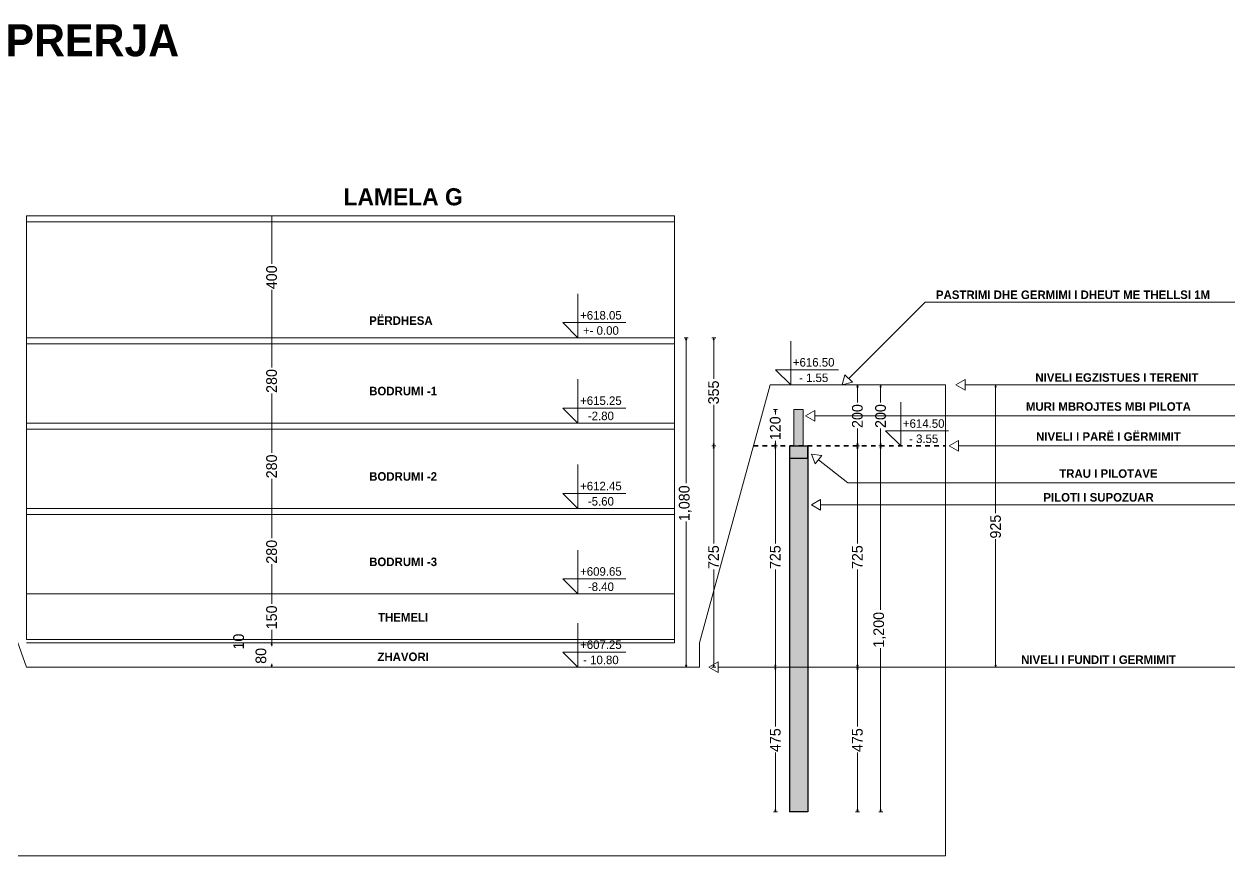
# Model space of a CAD drawing. Header units: millimetres. Extents: x 116114 to 379938, y 77576 to 282265.
# Drawn here: x 340244 to 379938, y 191196 to 218460 of the extents above; entities that cross this region are included whole.
import ezdxf

# ---------------------------------------------------------------- set-up
doc = ezdxf.new("R2010")
doc.units = ezdxf.units.MM
doc.header["$MEASUREMENT"] = 0
doc.linetypes.add('ACAD_ISO03W100', pattern=[30000, 12000, -18000])
doc.linetypes.add('Dashed', pattern=[296.333333, 148.166667, -148.166667])
for name, color, linetype, lineweight in [('A - Fill zone_Pen_No__101', 252, 'Continuous', 13), ('A - Fleta_Pen_No__101', 252, 'Continuous', 13), ('A - Fleta_Pen_No__11', 171, 'Continuous', 18), ('A - Kati 1-11 polyline_Pen_No__1', 7, 'Continuous', 13), ('A - Kati 1-11 polyline_Pen_No__101', 252, 'Continuous', 13), ('A - Kati 1-11 polyline_Pen_No__11', 171, 'Continuous', 18), ('A - Kati 1-11 polyline_Pen_No__35', 214, 'Continuous', 35), ('A - Kati 1-11 polyline_Pen_No__46', 5, 'Continuous', 25), ('Dimensioning - General_Pen_No__101', 252, 'Continuous', 13)]:
    doc.layers.add(name, color=color, linetype=linetype, lineweight=lineweight)
for name, color, linetype, lineweight, true_color in [('A - Fill zone_Pen_No__105', 7, 'Continuous', 13, 0xcae6ff), ('A - Fill zone_Pen_No__106', 171, 'Continuous', 13, 0xaaaaff), ('A - Fill zone_Pen_No__145', 7, 'Continuous', 20, 0x0077b0), ('A - Fleta_Pen_No__108', 7, 'Continuous', 13, 0xfd8379), ('A - Fleta_Pen_No__112', 7, 'Continuous', 13, 0xd5aaaa), ('A - Kati 1-11 polyline_Pen_No__106', 171, 'Continuous', 13, 0xaaaaff), ('A - Veturat perdhes_Pen_No__119', 7, 'Continuous', 13, 0xdecbcb), ('Dimensioning - General_Pen_No__102', 7, 'Continuous', 13, 0xcccccc), ('Dimensioning - General_Pen_No__161', 7, 'Continuous', 13, 0x6a6a6a)]:
    doc.layers.add(name, color=color, linetype=linetype, lineweight=lineweight, true_color=true_color)
doc.layers.add('A - Veturat perdhes', color=7, linetype='Continuous')
doc.layers.add('Dimensioning - General', color=7, linetype='Continuous')
doc.styles.add('GENERATED_STYLE_1', font='')
doc.styles.add('GENERATED_STYLE_2', font='')
doc.styles.get('GENERATED_STYLE_1').set_extended_font_data('Century Gothic', bold=True)
doc.styles.get('GENERATED_STYLE_2').set_extended_font_data('Century Gothic')
doc.dimstyles.new('GENERATED_STYLE__1', dxfattribs={"dimtxt": 350, "dimasz": 66.5, "dimexe": 0.18, "dimexo": 100000, "dimgap": 0, "dimtad": 0, "dimdec": 0, "dimlfac": 0.1, "dimzin": 0, "dimdsep": 46, "dimtxsty": 'GENERATED_STYLE_2', "dimblk": 'ARROWHEAD_5', "dimblk1": 'ARROWHEAD_5', "dimblk2": 'ARROWHEAD_5', "dimcen": 0.09, "dimclrd": 256, "dimclre": 256, "dimclrt": 256, "dimadec": 0, "dimazin": 0, "dimtfac": 1, "dimtdec": 4, "dimtmove": 0, "dimatfit": 3, "dimfxl": 0, "dimtolj": 1, "dimtzin": 0, "dimarcsym": 0})
doc.dimstyles.new('GENERATED_STYLE__2', dxfattribs={"dimtxt": 350, "dimasz": 66.5, "dimexe": 0.18, "dimexo": 100000, "dimgap": 0, "dimtad": 0, "dimdec": 0, "dimlfac": 0.1, "dimzin": 0, "dimdsep": 46, "dimtxsty": 'GENERATED_STYLE_2', "dimblk": 'ARROWHEAD_5', "dimblk1": 'ARROWHEAD_5', "dimblk2": 'ARROWHEAD_5', "dimcen": 0.09, "dimclrd": 256, "dimclre": 256, "dimclrt": 256, "dimadec": 0, "dimazin": 0, "dimtfac": 1, "dimtdec": 4, "dimtmove": 2, "dimatfit": 3, "dimfxl": 0, "dimtolj": 1, "dimtzin": 0, "dimarcsym": 0})

# ---------------------------------------------------------------- blocks, each defined once
blk = doc.blocks.new('Polyline_8', base_point=(367067, 206632))
at = {"layer": 'A - Veturat perdhes_Pen_No__119', "color": 254, "linetype": 'Continuous', "lineweight": 13, "true_color": 0xdecbcb}
for p, q in [((367067, 206632), (367157, 206970)), ((367157, 206970), (367405, 206722)), ((367067, 206632), (367405, 206722))]:
    blk.add_line(p, q, dxfattribs=at)
at = {"layer": 'A - Veturat perdhes_Pen_No__119', "color": 254, "linetype": 'Continuous', "lineweight": 13, "true_color": 0xdecbcb, "flags": 128}
blk.add_lwpolyline([(367281, 206846), (369782, 209347), (379938, 209347)], dxfattribs=at)
blk = doc.blocks.new('Polyline_9', base_point=(370577, 204632))
at = {"layer": 'A - Veturat perdhes_Pen_No__119', "color": 254, "linetype": 'Continuous', "lineweight": 13, "true_color": 0xdecbcb}
for p, q in [((370577, 204632), (370880, 204807)), ((370577, 204632), (370880, 204457)), ((370880, 204807), (370880, 204457))]:
    blk.add_line(p, q, dxfattribs=at)
at = {"layer": 'A - Veturat perdhes_Pen_No__119', "color": 254, "linetype": 'Continuous', "lineweight": 13, "true_color": 0xdecbcb, "flags": 128}
blk.add_lwpolyline([(370880, 204632), (379938, 204632)], dxfattribs=at)
blk = doc.blocks.new('Polyline_10', base_point=(366054, 202704))
at = {"layer": 'A - Veturat perdhes_Pen_No__119', "color": 254, "linetype": 'Continuous', "lineweight": 13, "true_color": 0xdecbcb}
for p, q in [((366054, 202704), (366357, 202879)), ((366357, 202879), (366357, 202529)), ((366054, 202704), (366357, 202529))]:
    blk.add_line(p, q, dxfattribs=at)
at = {"layer": 'A - Veturat perdhes_Pen_No__119', "color": 254, "linetype": 'Continuous', "lineweight": 13, "true_color": 0xdecbcb, "flags": 128}
blk.add_lwpolyline([(366357, 202704), (379938, 202704)], dxfattribs=at)
blk = doc.blocks.new('Polyline_11', base_point=(362695, 197382))
at = {"layer": 'A - Veturat perdhes_Pen_No__119', "color": 254, "linetype": 'Continuous', "lineweight": 13, "true_color": 0xdecbcb}
for p, q in [((362695, 197382), (362998, 197557)), ((362695, 197382), (362998, 197207)), ((362998, 197557), (362998, 197207))]:
    blk.add_line(p, q, dxfattribs=at)
at = {"layer": 'A - Veturat perdhes_Pen_No__119', "color": 254, "linetype": 'Continuous', "lineweight": 13, "true_color": 0xdecbcb, "flags": 128}
blk.add_lwpolyline([(362998, 197382), (379938, 197382)], dxfattribs=at)
blk = doc.blocks.new('Polyline_12', base_point=(370790, 206632))
at = {"layer": 'A - Veturat perdhes_Pen_No__119', "color": 254, "linetype": 'Continuous', "lineweight": 13, "true_color": 0xdecbcb}
for p, q in [((370790, 206632), (371093, 206807)), ((370790, 206632), (371093, 206457)), ((371093, 206807), (371093, 206457))]:
    blk.add_line(p, q, dxfattribs=at)
at = {"layer": 'A - Veturat perdhes_Pen_No__119', "color": 254, "linetype": 'Continuous', "lineweight": 13, "true_color": 0xdecbcb, "flags": 128}
blk.add_lwpolyline([(371093, 206632), (379938, 206632)], dxfattribs=at)
blk = doc.blocks.new('Polyline_13', base_point=(365864, 205615))
at = {"layer": 'A - Veturat perdhes_Pen_No__119', "color": 254, "linetype": 'Continuous', "lineweight": 13, "true_color": 0xdecbcb}
for p, q in [((365864, 205615), (366167, 205790)), ((366167, 205790), (366167, 205440)), ((365864, 205615), (366167, 205440))]:
    blk.add_line(p, q, dxfattribs=at)
at = {"layer": 'A - Veturat perdhes_Pen_No__119', "color": 254, "linetype": 'Continuous', "lineweight": 13, "true_color": 0xdecbcb, "flags": 128}
blk.add_lwpolyline([(366167, 205615), (379938, 205615)], dxfattribs=at)
blk = doc.blocks.new('Polyline_14', base_point=(366054, 204367))
at = {"layer": 'A - Veturat perdhes_Pen_No__119', "color": 254, "linetype": 'Continuous', "lineweight": 13, "true_color": 0xdecbcb}
for p, q in [((366054, 204367), (366400, 204316)), ((366054, 204367), (366183, 204042)), ((366400, 204316), (366183, 204042))]:
    blk.add_line(p, q, dxfattribs=at)
at = {"layer": 'A - Veturat perdhes_Pen_No__119', "color": 254, "linetype": 'Continuous', "lineweight": 13, "true_color": 0xdecbcb, "flags": 128}
blk.add_lwpolyline([(366292, 204179), (367253, 203418), (379938, 203418)], dxfattribs=at)
blk = doc.blocks.new('*D17')
at = {"layer": 'Dimensioning - General_Pen_No__101', "linetype": 'Continuous', "lineweight": 13}
for points in [[(361950, 208182), (361932, 208114), (361968, 208114)], [(361950, 197382), (361968, 197449), (361932, 197449)]]:
    blk.add_hatch(color=252, dxfattribs=at).paths.add_polyline_path(points)
at = {"layer": 'Dimensioning - General_Pen_No__101', "color": 252, "linetype": 'Continuous', "lineweight": 13}
for p, q in [((361950, 208182), (361932, 208114)), ((361968, 208114), (361932, 208114)), ((361950, 208182), (361968, 208114)), ((361932, 197449), (361968, 197449)), ((361950, 197382), (361932, 197449)), ((361950, 197382), (361968, 197449))]:
    blk.add_line(p, q, dxfattribs=at)
at = {"layer": 'Dimensioning - General_Pen_No__102', "color": 254, "linetype": 'Continuous', "lineweight": 13, "true_color": 0xcccccc}
for p, q in [((362016, 208182), (361885, 208182)), ((361950, 203412), (361950, 208114)), ((361950, 197449), (361950, 202152)), ((362016, 197382), (361885, 197382))]:
    blk.add_line(p, q, dxfattribs=at)
at = {"layer": 'Dimensioning - General_Pen_No__161', "color": 251, "lineweight": 13, "true_color": 0x6a6a6a, "insert": (362125, 202169), "char_height": 350, "attachment_point": 7, "rotation": 90, "style": 'GENERATED_STYLE_2'}
blk.add_mtext('\\A1;{\\pql;\\fCentury Gothic|b0|i0|c0|p34;1,080}', dxfattribs=at)
blk = doc.blocks.new('ARROWHEAD_5')
at = {"linetype": 'Continuous', "lineweight": 0}
blk.add_hatch(color=0, dxfattribs=at).paths.add_polyline_path([(-1, 0.2679), (0, 0), (-1, -0.2679)])
at = {"color": 0, "linetype": 'Continuous', "lineweight": 0}
blk.add_line((0, 0), (-1, 0), dxfattribs=at)
blk = doc.blocks.new('*D19')
at = {"layer": 'Dimensioning - General_Pen_No__101', "linetype": 'Continuous', "lineweight": 13}
for points in [[(364874, 197382), (364892, 197449), (364856, 197449)], [(364874, 197382), (364856, 197314), (364892, 197314)], [(364874, 192632), (364892, 192699), (364856, 192699)]]:
    blk.add_hatch(color=252, dxfattribs=at).paths.add_polyline_path(points)
at = {"layer": 'Dimensioning - General_Pen_No__101', "color": 252, "linetype": 'Continuous', "lineweight": 13}
for p, q in [((364874, 197382), (364856, 197314)), ((364892, 197314), (364856, 197314)), ((364874, 197382), (364892, 197314)), ((364856, 192699), (364892, 192699)), ((364874, 192632), (364856, 192699)), ((364874, 192632), (364892, 192699))]:
    blk.add_line(p, q, dxfattribs=at)
at = {"layer": 'Dimensioning - General_Pen_No__102', "color": 254, "linetype": 'Continuous', "lineweight": 13, "true_color": 0xcccccc}
for p, q in [((364940, 197382), (364808, 197382)), ((364874, 195434), (364874, 197314)), ((364874, 192699), (364874, 194579)), ((364940, 192632), (364808, 192632))]:
    blk.add_line(p, q, dxfattribs=at)
at = {"layer": 'Dimensioning - General_Pen_No__161', "color": 251, "lineweight": 13, "true_color": 0x6a6a6a, "insert": (365049, 194597), "char_height": 350, "attachment_point": 7, "rotation": 90, "style": 'GENERATED_STYLE_2'}
blk.add_mtext('\\A1;{\\pql;\\fCentury Gothic|b0|i0|c0|p34;475}', dxfattribs=at)
blk = doc.blocks.new('*D20')
at = {"layer": 'Dimensioning - General_Pen_No__101', "linetype": 'Continuous', "lineweight": 13}
for points in [[(364874, 204632), (364856, 204564), (364892, 204564)], [(364874, 197382), (364892, 197449), (364856, 197449)], [(364874, 197382), (364856, 197314), (364892, 197314)]]:
    blk.add_hatch(color=252, dxfattribs=at).paths.add_polyline_path(points)
at = {"layer": 'Dimensioning - General_Pen_No__101', "color": 252, "linetype": 'Continuous', "lineweight": 13}
for p, q in [((364874, 204632), (364856, 204564)), ((364892, 204564), (364856, 204564)), ((364874, 204632), (364892, 204564)), ((364856, 197449), (364892, 197449)), ((364874, 197382), (364856, 197449)), ((364874, 197382), (364892, 197449))]:
    blk.add_line(p, q, dxfattribs=at)
at = {"layer": 'Dimensioning - General_Pen_No__102', "color": 254, "linetype": 'Continuous', "lineweight": 13, "true_color": 0xcccccc}
for p, q in [((364940, 204632), (364808, 204632)), ((364874, 201434), (364874, 204564)), ((364874, 197449), (364874, 200579)), ((364940, 197382), (364808, 197382))]:
    blk.add_line(p, q, dxfattribs=at)
at = {"layer": 'Dimensioning - General_Pen_No__161', "color": 251, "lineweight": 13, "true_color": 0x6a6a6a, "insert": (365049, 200597), "char_height": 350, "attachment_point": 7, "rotation": 90, "style": 'GENERATED_STYLE_2'}
blk.add_mtext('\\A1;{\\pql;\\fCentury Gothic|b0|i0|c0|p34;725}', dxfattribs=at)
blk = doc.blocks.new('*D21')
at = {"layer": 'Dimensioning - General_Pen_No__101', "linetype": 'Continuous', "lineweight": 13}
for points in [[(368326, 204632), (368345, 204699), (368308, 204699)], [(368326, 204632), (368308, 204564), (368345, 204564)], [(368326, 192632), (368345, 192699), (368308, 192699)]]:
    blk.add_hatch(color=252, dxfattribs=at).paths.add_polyline_path(points)
at = {"layer": 'Dimensioning - General_Pen_No__101', "color": 252, "linetype": 'Continuous', "lineweight": 13}
for p, q in [((368326, 204632), (368308, 204564)), ((368345, 204564), (368308, 204564)), ((368326, 204632), (368345, 204564)), ((368308, 192699), (368345, 192699)), ((368326, 192632), (368308, 192699)), ((368326, 192632), (368345, 192699))]:
    blk.add_line(p, q, dxfattribs=at)
at = {"layer": 'Dimensioning - General_Pen_No__102', "color": 254, "linetype": 'Continuous', "lineweight": 13, "true_color": 0xcccccc}
for p, q in [((368392, 204632), (368261, 204632)), ((368326, 199262), (368326, 204564)), ((368326, 192699), (368326, 198002)), ((368392, 192632), (368261, 192632))]:
    blk.add_line(p, q, dxfattribs=at)
at = {"layer": 'Dimensioning - General_Pen_No__161', "color": 251, "lineweight": 13, "true_color": 0x6a6a6a, "insert": (368501, 198019), "char_height": 350, "attachment_point": 7, "rotation": 90, "style": 'GENERATED_STYLE_2'}
blk.add_mtext('\\A1;{\\pql;\\fCentury Gothic|b0|i0|c0|p34;1,200}', dxfattribs=at)
blk = doc.blocks.new('*D22')
at = {"layer": 'Dimensioning - General_Pen_No__101', "linetype": 'Continuous', "lineweight": 13}
for points in [[(368326, 206632), (368308, 206564), (368345, 206564)], [(368326, 204632), (368345, 204699), (368308, 204699)], [(368326, 204632), (368308, 204564), (368345, 204564)]]:
    blk.add_hatch(color=252, dxfattribs=at).paths.add_polyline_path(points)
at = {"layer": 'Dimensioning - General_Pen_No__101', "color": 252, "linetype": 'Continuous', "lineweight": 13}
for p, q in [((368326, 206632), (368308, 206564)), ((368345, 206564), (368308, 206564)), ((368326, 206632), (368345, 206564)), ((368308, 204699), (368345, 204699)), ((368326, 204632), (368308, 204699)), ((368326, 204632), (368345, 204699))]:
    blk.add_line(p, q, dxfattribs=at)
at = {"layer": 'Dimensioning - General_Pen_No__102', "color": 254, "linetype": 'Continuous', "lineweight": 13, "true_color": 0xcccccc}
for p, q in [((368392, 206632), (368261, 206632)), ((368326, 206059), (368326, 206564)), ((368326, 204699), (368326, 205204)), ((368392, 204632), (368261, 204632))]:
    blk.add_line(p, q, dxfattribs=at)
at = {"layer": 'Dimensioning - General_Pen_No__161', "color": 251, "lineweight": 13, "true_color": 0x6a6a6a, "insert": (368501, 205222), "char_height": 350, "attachment_point": 7, "rotation": 90, "style": 'GENERATED_STYLE_2'}
blk.add_mtext('\\A1;{\\pql;\\fCentury Gothic|b0|i0|c0|p34;200}', dxfattribs=at)
blk = doc.blocks.new('*D23')
at = {"layer": 'Dimensioning - General_Pen_No__101', "linetype": 'Continuous', "lineweight": 13}
for points in [[(348359, 198182), (348340, 198114), (348377, 198114)], [(348359, 197382), (348377, 197449), (348340, 197449)]]:
    blk.add_hatch(color=252, dxfattribs=at).paths.add_polyline_path(points)
at = {"layer": 'Dimensioning - General_Pen_No__101', "color": 252, "linetype": 'Continuous', "lineweight": 13}
for p, q in [((348359, 198182), (348340, 198114)), ((348377, 198114), (348340, 198114)), ((348359, 198182), (348377, 198114)), ((348340, 197449), (348377, 197449)), ((348359, 197382), (348340, 197449)), ((348359, 197382), (348377, 197449))]:
    blk.add_line(p, q, dxfattribs=at)
at = {"layer": 'Dimensioning - General_Pen_No__102', "color": 254, "linetype": 'Continuous', "lineweight": 13, "true_color": 0xcccccc}
for p, q in [((348424, 198182), (348293, 198182)), ((348359, 198073), (348359, 198114)), ((348424, 197382), (348293, 197382)), ((348359, 197449), (348359, 197491))]:
    blk.add_line(p, q, dxfattribs=at)
at = {"layer": 'Dimensioning - General_Pen_No__161', "color": 251, "lineweight": 13, "true_color": 0x6a6a6a, "char_height": 350, "attachment_point": 7, "rotation": 90, "style": 'GENERATED_STYLE_2'}
for s, insert in [('\\A1;{\\pql;\\fCentury Gothic|b0|i0|c0|p34;10}', (347453, 197958)), ('\\A1;{\\pql;\\fCentury Gothic|b0|i0|c0|p34;80}', (348184, 197490))]:
    blk.add_mtext(s, dxfattribs=dict(at, insert=insert))
blk = doc.blocks.new('*D24')
at = {"layer": 'Dimensioning - General_Pen_No__101', "linetype": 'Continuous', "lineweight": 13}
blk.add_hatch(color=252, dxfattribs=at).paths.add_polyline_path([(348359, 198182), (348340, 198114), (348377, 198114)])
at = {"layer": 'Dimensioning - General_Pen_No__102', "color": 254, "linetype": 'Continuous', "lineweight": 13, "true_color": 0xcccccc}
for p, q in [((348424, 198282), (348293, 198282)), ((348424, 198182), (348293, 198182)), ((348359, 198182), (348359, 198282))]:
    blk.add_line(p, q, dxfattribs=at)
blk = doc.blocks.new('*D25')
at = {"layer": 'Dimensioning - General_Pen_No__102', "color": 254, "linetype": 'Continuous', "lineweight": 13, "true_color": 0xcccccc}
for p, q in [((348424, 199782), (348293, 199782)), ((348359, 199459), (348359, 199782)), ((348359, 198282), (348359, 198604)), ((348424, 198282), (348293, 198282))]:
    blk.add_line(p, q, dxfattribs=at)
at = {"layer": 'Dimensioning - General_Pen_No__161', "color": 251, "lineweight": 13, "true_color": 0x6a6a6a, "insert": (348534, 198622), "char_height": 350, "attachment_point": 7, "rotation": 90, "style": 'GENERATED_STYLE_2'}
blk.add_mtext('\\A1;{\\pql;\\fCentury Gothic|b0|i0|c0|p34;150}', dxfattribs=at)
blk = doc.blocks.new('*D26')
at = {"layer": 'Dimensioning - General_Pen_No__102', "color": 254, "linetype": 'Continuous', "lineweight": 13, "true_color": 0xcccccc}
for p, q in [((348424, 202582), (348293, 202582)), ((348359, 201609), (348359, 202582)), ((348359, 199782), (348359, 200754)), ((348424, 199782), (348293, 199782))]:
    blk.add_line(p, q, dxfattribs=at)
at = {"layer": 'Dimensioning - General_Pen_No__161', "color": 251, "lineweight": 13, "true_color": 0x6a6a6a, "insert": (348534, 200772), "char_height": 350, "attachment_point": 7, "rotation": 90, "style": 'GENERATED_STYLE_2'}
blk.add_mtext('\\A1;{\\pql;\\fCentury Gothic|b0|i0|c0|p34;280}', dxfattribs=at)
blk = doc.blocks.new('*D27')
at = {"layer": 'Dimensioning - General_Pen_No__102', "color": 254, "linetype": 'Continuous', "lineweight": 13, "true_color": 0xcccccc}
for p, q in [((348424, 205382), (348293, 205382)), ((348359, 204409), (348359, 205382)), ((348359, 202582), (348359, 203554)), ((348424, 202582), (348293, 202582))]:
    blk.add_line(p, q, dxfattribs=at)
at = {"layer": 'Dimensioning - General_Pen_No__161', "color": 251, "lineweight": 13, "true_color": 0x6a6a6a, "insert": (348534, 203572), "char_height": 350, "attachment_point": 7, "rotation": 90, "style": 'GENERATED_STYLE_2'}
blk.add_mtext('\\A1;{\\pql;\\fCentury Gothic|b0|i0|c0|p34;280}', dxfattribs=at)
blk = doc.blocks.new('*D28')
at = {"layer": 'Dimensioning - General_Pen_No__102', "color": 254, "linetype": 'Continuous', "lineweight": 13, "true_color": 0xcccccc}
for p, q in [((348424, 208182), (348293, 208182)), ((348359, 207209), (348359, 208182)), ((348359, 205382), (348359, 206354)), ((348424, 205382), (348293, 205382))]:
    blk.add_line(p, q, dxfattribs=at)
at = {"layer": 'Dimensioning - General_Pen_No__161', "color": 251, "lineweight": 13, "true_color": 0x6a6a6a, "insert": (348534, 206372), "char_height": 350, "attachment_point": 7, "rotation": 90, "style": 'GENERATED_STYLE_2'}
blk.add_mtext('\\A1;{\\pql;\\fCentury Gothic|b0|i0|c0|p34;280}', dxfattribs=at)
blk = doc.blocks.new('*D29')
at = {"layer": 'Dimensioning - General_Pen_No__102', "color": 254, "linetype": 'Continuous', "lineweight": 13, "true_color": 0xcccccc}
for p, q in [((348424, 212182), (348293, 212182)), ((348359, 210609), (348359, 212182)), ((348359, 208182), (348359, 209754)), ((348424, 208182), (348293, 208182))]:
    blk.add_line(p, q, dxfattribs=at)
at = {"layer": 'Dimensioning - General_Pen_No__161', "color": 251, "lineweight": 13, "true_color": 0x6a6a6a, "insert": (348534, 209772), "char_height": 350, "attachment_point": 7, "rotation": 90, "style": 'GENERATED_STYLE_2'}
blk.add_mtext('\\A1;{\\pql;\\fCentury Gothic|b0|i0|c0|p34;400}', dxfattribs=at)
blk = doc.blocks.new('*D30')
at = {"layer": 'Dimensioning - General_Pen_No__101', "linetype": 'Continuous', "lineweight": 13}
for points in [[(364874, 205832), (364856, 205764), (364892, 205764)], [(364874, 204632), (364892, 204699), (364856, 204699)]]:
    blk.add_hatch(color=252, dxfattribs=at).paths.add_polyline_path(points)
at = {"layer": 'Dimensioning - General_Pen_No__101', "color": 252, "linetype": 'Continuous', "lineweight": 13}
for p, q in [((364874, 205832), (364856, 205764)), ((364892, 205764), (364856, 205764)), ((364874, 205832), (364892, 205764)), ((364856, 204699), (364892, 204699)), ((364874, 204632), (364856, 204699)), ((364874, 204632), (364892, 204699))]:
    blk.add_line(p, q, dxfattribs=at)
at = {"layer": 'Dimensioning - General_Pen_No__102', "color": 254, "linetype": 'Continuous', "lineweight": 13, "true_color": 0xcccccc}
for p, q in [((364940, 205832), (364808, 205832)), ((364874, 205659), (364874, 205764)), ((364940, 204632), (364808, 204632)), ((364874, 204699), (364874, 204804))]:
    blk.add_line(p, q, dxfattribs=at)
at = {"layer": 'Dimensioning - General_Pen_No__161', "color": 251, "lineweight": 13, "true_color": 0x6a6a6a, "insert": (365049, 204822), "char_height": 350, "attachment_point": 7, "rotation": 90, "style": 'GENERATED_STYLE_2'}
blk.add_mtext('\\A1;{\\pql;\\fCentury Gothic|b0|i0|c0|p34;120}', dxfattribs=at)
blk = doc.blocks.new('*D31')
at = {"layer": 'Dimensioning - General_Pen_No__101', "linetype": 'Continuous', "lineweight": 13}
for points in [[(367566, 197382), (367584, 197449), (367548, 197449)], [(367566, 197382), (367548, 197314), (367584, 197314)], [(367566, 192632), (367584, 192699), (367548, 192699)]]:
    blk.add_hatch(color=252, dxfattribs=at).paths.add_polyline_path(points)
at = {"layer": 'Dimensioning - General_Pen_No__101', "color": 252, "linetype": 'Continuous', "lineweight": 13}
for p, q in [((367566, 197382), (367548, 197314)), ((367584, 197314), (367548, 197314)), ((367566, 197382), (367584, 197314)), ((367548, 192699), (367584, 192699)), ((367566, 192632), (367548, 192699)), ((367566, 192632), (367584, 192699))]:
    blk.add_line(p, q, dxfattribs=at)
at = {"layer": 'Dimensioning - General_Pen_No__102', "color": 254, "linetype": 'Continuous', "lineweight": 13, "true_color": 0xcccccc}
for p, q in [((367632, 197382), (367500, 197382)), ((367566, 195434), (367566, 197314)), ((367566, 192699), (367566, 194579)), ((367632, 192632), (367500, 192632))]:
    blk.add_line(p, q, dxfattribs=at)
at = {"layer": 'Dimensioning - General_Pen_No__161', "color": 251, "lineweight": 13, "true_color": 0x6a6a6a, "insert": (367741, 194597), "char_height": 350, "attachment_point": 7, "rotation": 90, "style": 'GENERATED_STYLE_2'}
blk.add_mtext('\\A1;{\\pql;\\fCentury Gothic|b0|i0|c0|p34;475}', dxfattribs=at)
blk = doc.blocks.new('*D32')
at = {"layer": 'Dimensioning - General_Pen_No__101', "linetype": 'Continuous', "lineweight": 13}
for points in [[(367566, 204632), (367584, 204699), (367548, 204699)], [(367566, 204632), (367548, 204564), (367584, 204564)], [(367566, 197382), (367584, 197449), (367548, 197449)], [(367566, 197382), (367548, 197314), (367584, 197314)]]:
    blk.add_hatch(color=252, dxfattribs=at).paths.add_polyline_path(points)
at = {"layer": 'Dimensioning - General_Pen_No__101', "color": 252, "linetype": 'Continuous', "lineweight": 13}
for p, q in [((367566, 204632), (367548, 204564)), ((367584, 204564), (367548, 204564)), ((367566, 204632), (367584, 204564)), ((367548, 197449), (367584, 197449)), ((367566, 197382), (367548, 197449)), ((367566, 197382), (367584, 197449))]:
    blk.add_line(p, q, dxfattribs=at)
at = {"layer": 'Dimensioning - General_Pen_No__102', "color": 254, "linetype": 'Continuous', "lineweight": 13, "true_color": 0xcccccc}
for p, q in [((367632, 204632), (367500, 204632)), ((367566, 201434), (367566, 204564)), ((367566, 197449), (367566, 200579)), ((367632, 197382), (367500, 197382))]:
    blk.add_line(p, q, dxfattribs=at)
at = {"layer": 'Dimensioning - General_Pen_No__161', "color": 251, "lineweight": 13, "true_color": 0x6a6a6a, "insert": (367741, 200597), "char_height": 350, "attachment_point": 7, "rotation": 90, "style": 'GENERATED_STYLE_2'}
blk.add_mtext('\\A1;{\\pql;\\fCentury Gothic|b0|i0|c0|p34;725}', dxfattribs=at)
blk = doc.blocks.new('*D33')
at = {"layer": 'Dimensioning - General_Pen_No__101', "linetype": 'Continuous', "lineweight": 13}
for points in [[(367566, 206632), (367548, 206564), (367584, 206564)], [(367566, 204632), (367584, 204699), (367548, 204699)], [(367566, 204632), (367548, 204564), (367584, 204564)]]:
    blk.add_hatch(color=252, dxfattribs=at).paths.add_polyline_path(points)
at = {"layer": 'Dimensioning - General_Pen_No__101', "color": 252, "linetype": 'Continuous', "lineweight": 13}
for p, q in [((367566, 206632), (367548, 206564)), ((367584, 206564), (367548, 206564)), ((367566, 206632), (367584, 206564)), ((367548, 204699), (367584, 204699)), ((367566, 204632), (367548, 204699)), ((367566, 204632), (367584, 204699))]:
    blk.add_line(p, q, dxfattribs=at)
at = {"layer": 'Dimensioning - General_Pen_No__102', "color": 254, "linetype": 'Continuous', "lineweight": 13, "true_color": 0xcccccc}
for p, q in [((367632, 206632), (367500, 206632)), ((367566, 206059), (367566, 206564)), ((367566, 204699), (367566, 205204)), ((367632, 204632), (367500, 204632))]:
    blk.add_line(p, q, dxfattribs=at)
at = {"layer": 'Dimensioning - General_Pen_No__161', "color": 251, "lineweight": 13, "true_color": 0x6a6a6a, "insert": (367741, 205222), "char_height": 350, "attachment_point": 7, "rotation": 90, "style": 'GENERATED_STYLE_2'}
blk.add_mtext('\\A1;{\\pql;\\fCentury Gothic|b0|i0|c0|p34;200}', dxfattribs=at)
blk = doc.blocks.new('*D34')
at = {"layer": 'Dimensioning - General_Pen_No__101', "linetype": 'Continuous', "lineweight": 13}
for points in [[(362851, 204632), (362869, 204699), (362833, 204699)], [(362851, 204632), (362833, 204564), (362869, 204564)], [(362851, 197382), (362869, 197449), (362833, 197449)]]:
    blk.add_hatch(color=252, dxfattribs=at).paths.add_polyline_path(points)
at = {"layer": 'Dimensioning - General_Pen_No__101', "color": 252, "linetype": 'Continuous', "lineweight": 13}
for p, q in [((362851, 204632), (362833, 204564)), ((362869, 204564), (362833, 204564)), ((362851, 204632), (362869, 204564)), ((362833, 197449), (362869, 197449)), ((362851, 197382), (362833, 197449)), ((362851, 197382), (362869, 197449))]:
    blk.add_line(p, q, dxfattribs=at)
at = {"layer": 'Dimensioning - General_Pen_No__102', "color": 254, "linetype": 'Continuous', "lineweight": 13, "true_color": 0xcccccc}
for p, q in [((362917, 204632), (362785, 204632)), ((362851, 201434), (362851, 204564)), ((362851, 197449), (362851, 200579)), ((362917, 197382), (362785, 197382))]:
    blk.add_line(p, q, dxfattribs=at)
at = {"layer": 'Dimensioning - General_Pen_No__161', "color": 251, "lineweight": 13, "true_color": 0x6a6a6a, "insert": (363026, 200597), "char_height": 350, "attachment_point": 7, "rotation": 90, "style": 'GENERATED_STYLE_2'}
blk.add_mtext('\\A1;{\\pql;\\fCentury Gothic|b0|i0|c0|p34;725}', dxfattribs=at)
blk = doc.blocks.new('*D35')
at = {"layer": 'Dimensioning - General_Pen_No__101', "linetype": 'Continuous', "lineweight": 13}
for points in [[(362851, 208182), (362833, 208114), (362869, 208114)], [(362851, 204632), (362869, 204699), (362833, 204699)], [(362851, 204632), (362833, 204564), (362869, 204564)]]:
    blk.add_hatch(color=252, dxfattribs=at).paths.add_polyline_path(points)
at = {"layer": 'Dimensioning - General_Pen_No__101', "color": 252, "linetype": 'Continuous', "lineweight": 13}
for p, q in [((362851, 208182), (362833, 208114)), ((362869, 208114), (362833, 208114)), ((362851, 208182), (362869, 208114)), ((362833, 204699), (362869, 204699)), ((362851, 204632), (362833, 204699)), ((362851, 204632), (362869, 204699))]:
    blk.add_line(p, q, dxfattribs=at)
at = {"layer": 'Dimensioning - General_Pen_No__102', "color": 254, "linetype": 'Continuous', "lineweight": 13, "true_color": 0xcccccc}
for p, q in [((362917, 208182), (362785, 208182)), ((362851, 206834), (362851, 208114)), ((362851, 204699), (362851, 205979)), ((362917, 204632), (362785, 204632))]:
    blk.add_line(p, q, dxfattribs=at)
at = {"layer": 'Dimensioning - General_Pen_No__161', "color": 251, "lineweight": 13, "true_color": 0x6a6a6a, "insert": (363026, 205997), "char_height": 350, "attachment_point": 7, "rotation": 90, "style": 'GENERATED_STYLE_2'}
blk.add_mtext('\\A1;{\\pql;\\fCentury Gothic|b0|i0|c0|p34;355}', dxfattribs=at)
blk = doc.blocks.new('*D36')
at = {"layer": 'Dimensioning - General_Pen_No__101', "linetype": 'Continuous', "lineweight": 13}
for points in [[(372097, 206632), (372079, 206564), (372115, 206564)], [(372097, 197382), (372115, 197449), (372079, 197449)]]:
    blk.add_hatch(color=252, dxfattribs=at).paths.add_polyline_path(points)
at = {"layer": 'Dimensioning - General_Pen_No__101', "color": 252, "linetype": 'Continuous', "lineweight": 13}
for p, q in [((372097, 206632), (372079, 206564)), ((372115, 206564), (372079, 206564)), ((372097, 206632), (372115, 206564)), ((372079, 197449), (372115, 197449)), ((372097, 197382), (372079, 197449)), ((372097, 197382), (372115, 197449))]:
    blk.add_line(p, q, dxfattribs=at)
at = {"layer": 'Dimensioning - General_Pen_No__102', "color": 254, "linetype": 'Continuous', "lineweight": 13, "true_color": 0xcccccc}
for p, q in [((372163, 206632), (372032, 206632)), ((372097, 202434), (372097, 206564)), ((372097, 197449), (372097, 201579)), ((372163, 197382), (372032, 197382))]:
    blk.add_line(p, q, dxfattribs=at)
at = {"layer": 'Dimensioning - General_Pen_No__161', "color": 251, "lineweight": 13, "true_color": 0x6a6a6a, "insert": (372272, 201597), "char_height": 350, "attachment_point": 7, "rotation": 90, "style": 'GENERATED_STYLE_2'}
blk.add_mtext('\\A1;{\\pql;\\fCentury Gothic|b0|i0|c0|p34;925}', dxfattribs=at)

msp = doc.modelspace()

# ---------------------------------------------------------------- hatches: boundary and pattern name
at = {"layer": 'A - Fill zone_Pen_No__105', "linetype": 'Continuous', "lineweight": 0, "true_color": 0xf1f8ff}
msp.add_hatch(color=7, dxfattribs=at).paths.add_polyline_path([(365784.3, 204631.7), (365484.3, 204631.7), (365484.3, 205831.7), (365784.3, 205831.7)])
at = {"layer": 'A - Fill zone_Pen_No__106', "linetype": 'Continuous', "lineweight": 0, "true_color": 0xe9e9ff}
msp.add_hatch(color=7, dxfattribs=at).paths.add_polyline_path([(365934.3, 192631.7), (365334.3, 192631.7), (365334.3, 204231.7), (365934.3, 204231.7)])
at = {"layer": 'A - Fill zone_Pen_No__145', "linetype": 'Continuous', "lineweight": 0, "true_color": 0xbfddeb}
msp.add_hatch(color=254, dxfattribs=at).paths.add_polyline_path([(365934.3, 204231.7), (365334.3, 204231.7), (365334.3, 204631.7), (365934.3, 204631.7)])

# ---------------------------------------------------------------- linework, layer by layer
at = {"layer": 'A - Fill zone_Pen_No__101', "color": 252, "linetype": 'Continuous', "lineweight": 13, "flags": 128}
for points in [[(365784.3, 204631.7), (365484.3, 204631.7), (365484.3, 205831.7), (365784.3, 205831.7)], [(365934.3, 204231.7), (365334.3, 204231.7), (365334.3, 204631.7), (365934.3, 204631.7)], [(365934.3, 192631.7), (365334.3, 192631.7), (365334.3, 204231.7), (365934.3, 204231.7)]]:
    msp.add_lwpolyline(points, close=True, dxfattribs=at)
at = {"layer": 'A - Kati 1-11 polyline_Pen_No__1', "color": 7, "linetype": 'Continuous', "lineweight": 13, "flags": 128}
for points in [[(340318.5, 212181.7), (340318.5, 198281.7)], [(340318.5, 212181.7), (361562.8, 212181.7)], [(340318.5, 211981.7), (361562.8, 211981.7)], [(361562.8, 212181.7), (361562.8, 198281.7)], [(340318.5, 208181.7), (361562.8, 208181.7)], [(340318.5, 207981.7), (361562.8, 207981.7)], [(340318.5, 205381.7), (361562.8, 205381.7)], [(340318.5, 205181.7), (361562.8, 205181.7)], [(340318.5, 202581.7), (361562.8, 202581.7)], [(340318.5, 202381.7), (361562.8, 202381.7)], [(340318.5, 199781.7), (361562.8, 199781.7)], [(340318.5, 198281.7), (361562.8, 198281.7)]]:
    msp.add_lwpolyline(points, dxfattribs=at)
at = {"layer": 'A - Kati 1-11 polyline_Pen_No__101', "color": 252, "linetype": 'Continuous', "lineweight": 13, "flags": 128}
for points in [[(313030.7, 210731.7), (313030.7, 191195.6), (370456.8, 191195.6), (370456.8, 206631.7)], [(364707.2, 206631.7), (362385.1, 198181.7)], [(364707.2, 206631.7), (370456.8, 206631.7)], [(340318.5, 197381.7), (339316.4, 200181.7)], [(340318.5, 198181.7), (361562.8, 198181.7)], [(361562.8, 198181.7), (361562.8, 198281.7)], [(362385.1, 197381.7), (362385.1, 198181.7)], [(340318.5, 197381.7), (362385.1, 197381.7)]]:
    msp.add_lwpolyline(points, dxfattribs=at)
at = {"layer": 'A - Kati 1-11 polyline_Pen_No__106', "color": 161, "linetype": 'ACAD_ISO03W100', "lineweight": 13, "true_color": 0xaaaaff, "flags": 128}
msp.add_lwpolyline([(365484.3, 204631.7), (365484.3, 205831.7), (365784.3, 205831.7), (365784.3, 204631.7)], dxfattribs=at)
at = {"layer": 'A - Kati 1-11 polyline_Pen_No__11', "color": 171, "linetype": 'Continuous', "lineweight": 18, "flags": 128}
for points in [[(358398.8, 209621.3), (358398.8, 208181.7), (357904.1, 208676.4), (359970.5, 208676.4)], [(365375.2, 208071.3), (365375.2, 206631.7), (364880.5, 207126.4), (366946.9, 207126.4)], [(358398.8, 206821.3), (358398.8, 205381.7), (357904.1, 205876.4), (359970.5, 205876.4)], [(368982.6, 206071.3), (368982.6, 204631.7), (368487.9, 205126.4), (370554.4, 205126.4)], [(358398.8, 204021.3), (358398.8, 202581.7), (357904.1, 203076.4), (359970.5, 203076.4)], [(358398.8, 201221.3), (358398.8, 199781.7), (357904.1, 200276.4), (359970.5, 200276.4)], [(358398.8, 198821.3), (358398.8, 197381.7), (357904.1, 197876.4), (359970.5, 197876.4)]]:
    msp.add_lwpolyline(points, dxfattribs=at)
at = {"layer": 'A - Kati 1-11 polyline_Pen_No__35', "color": 214, "linetype": 'Dashed', "lineweight": 35, "flags": 128}
msp.add_lwpolyline([(364157.6, 204631.7), (370456.8, 204631.7)], dxfattribs=at)
at = {"layer": 'A - Kati 1-11 polyline_Pen_No__46', "color": 5, "linetype": 'Continuous', "lineweight": 25, "flags": 128}
for points in [[(365334.3, 204631.7), (365334.3, 204231.7), (365934.3, 204231.7), (365934.3, 204631.7)], [(365334.3, 204631.7), (365334.3, 192631.7)], [(365334.3, 204631.7), (365934.3, 204631.7)], [(365934.3, 204631.7), (365934.3, 192631.7)], [(365934.3, 192631.7), (365334.3, 192631.7)]]:
    msp.add_lwpolyline(points, dxfattribs=at)

# ---------------------------------------------------------------- block references
at = {"layer": 'A - Veturat perdhes', "color": 254, "linetype": 'Continuous', "lineweight": 13, "true_color": 0xdecbcb}
for name, p in [('Polyline_8', (367066.7, 206631.7)), ('Polyline_12', (370789.8, 206631.7)), ('Polyline_13', (365864.1, 205615.3)), ('Polyline_9', (370576.9, 204631.7)), ('Polyline_14', (366053.8, 204367.3)), ('Polyline_10', (366053.8, 202703.9)), ('Polyline_11', (362695.3, 197381.7))]:
    msp.add_blockref(name, p, dxfattribs=at)

# ---------------------------------------------------------------- texts
at = {"layer": 'A - Fleta_Pen_No__101', "color": 252, "linetype": 'Continuous', "lineweight": 13, "attachment_point": 8, "style": 'GENERATED_STYLE_1'}
for s, insert, char_height in [('\\A1;{\\pqc;\\fCentury Gothic|b1|i0|c0|p34;PRERJA}', (342476.9, 217395.3), 1050), ('\\A1;{\\pqc;\\fCentury Gothic|b1|i0|c0|p34;PËRDHESA}', (352594.6, 208598.3), 280), ('\\A1;{\\pqc;\\fCentury Gothic|b1|i0|c0|p34;BODRUMI -\\fCentury Gothic|b1|i0|c0|p34;1}', (352668.4, 206289), 280), ('\\A1;{\\pqc;\\fCentury Gothic|b1|i0|c0|p34;BODRUMI -\\fCentury Gothic|b1|i0|c0|p34;2}', (352668.4, 203489), 280), ('\\A1;{\\pqc;\\fCentury Gothic|b1|i0|c0|p34;BODRUMI -3}', (352668.4, 200689), 280), ('\\A1;{\\pqc;\\fCentury Gothic|b1|i0|c0|p34;THEMELI}', (352668.4, 198872.3), 280), ('\\A1;{\\pqc;\\fCentury Gothic|b1|i0|c0|p34;ZHAVORI}', (352668.4, 197575.2), 280)]:
    msp.add_mtext(s, dxfattribs=dict(at, insert=insert, char_height=char_height))
at = {"layer": 'A - Fleta_Pen_No__108', "color": 11, "linetype": 'Continuous', "lineweight": 13, "true_color": 0xfd8379, "insert": (352668.4, 212513.7), "char_height": 560, "attachment_point": 8, "style": 'GENERATED_STYLE_1'}
msp.add_mtext('\\A1;{\\pqc;\\fCentury Gothic|b1|i0|c0|p34;LAMELA G}', dxfattribs=at)
at = {"layer": 'A - Fleta_Pen_No__11', "color": 171, "linetype": 'Continuous', "lineweight": 18, "char_height": 280, "attachment_point": 8, "style": 'GENERATED_STYLE_2'}
for s, insert, line_spacing_factor in [('\\A1;{\\pqc;\\fCentury Gothic|b0|i0|c0|p34;+618.05\\P\\pqc;\\fCentury Gothic|b0|i0|c0|p34;+- 0.00}', (359153, 208274), 1.070163), ('\\A1;{\\pqc;\\fCentury Gothic|b0|i0|c0|p34;+616.50\\P\\pqc;\\fCentury Gothic|b0|i0|c0|p34;- \\fCentury Gothic|b0|i0|c0|p34;1.55}', (366129.5, 206724), 1.086363), ('\\A1;{\\pqc;\\fCentury Gothic|b0|i0|c0|p34;+615.25\\P\\pqc;\\fCentury Gothic|b0|i0|c0|p34;-2.8\\fCentury Gothic|b0|i0|c0|p34;0}', (359153, 205474), 1.070163), ('\\A1;{\\pqc;\\fCentury Gothic|b0|i0|c0|p34;+614.50\\P\\pqc;\\fCentury Gothic|b0|i0|c0|p34;- \\fCentury Gothic|b0|i0|c0|p34;3\\fCentury Gothic|b0|i0|c0|p34;.55}', (369736.9, 204724), 1.070163), ('\\A1;{\\pqc;\\fCentury Gothic|b0|i0|c0|p34;+612.45\\P\\pqc;\\fCentury Gothic|b0|i0|c0|p34;-5.6\\fCentury Gothic|b0|i0|c0|p34;0}', (359153, 202674), 1.070163), ('\\A1;{\\pqc;\\fCentury Gothic|b0|i0|c0|p34;+609.65\\P\\pqc;\\fCentury Gothic|b0|i0|c0|p34;-8.4\\fCentury Gothic|b0|i0|c0|p34;0}', (359153, 199874), 1.070163), ('\\A1;{\\pqc;\\fCentury Gothic|b0|i0|c0|p34;+607.25\\P\\pqc;\\fCentury Gothic|b0|i0|c0|p34;-\\fCentury Gothic|b0|i0|c0|p34; 10.80}', (359153, 197474), 1.070163)]:
    msp.add_mtext(s, dxfattribs=dict(at, insert=insert, line_spacing_factor=line_spacing_factor))
at = {"layer": 'A - Fleta_Pen_No__112', "color": 9, "linetype": 'Continuous', "lineweight": 13, "true_color": 0xd5aaaa, "char_height": 280, "attachment_point": 8, "style": 'GENERATED_STYLE_1'}
for s, insert in [('\\A1;{\\pqc;\\fCentury Gothic|b1|i0|c0|p34;PASTRIMI DHE GERMIMI I DHEUT ME THELLSI 1M}', (374632.1, 209446.7)), ('\\A1;{\\pqc;\\fCentury Gothic|b1|i0|c0|p34;NIVELI EGZISTUES I TERENIT}', (376072.8, 206731.6)), ('\\A1;{\\pqc;\\fCentury Gothic|b1|i0|c0|p34;MURI MBROJTES MBI PILOTA}', (375794.3, 205781.1)), ('\\A1;{\\pqc;\\fCentury Gothic|b1|i0|c0|p34;NIVELI I PARË I GËRMIMIT}', (375794.3, 204797.5)), ('\\A1;{\\pqc;\\fCentury Gothic|b1|i0|c0|p34;TRAU I PILOTAVE}', (375794.3, 203583.8)), ('\\A1;{\\pqc;\\fCentury Gothic|b1|i0|c0|p34;PILOTI\\fCentury Gothic|b1|i0|c0|p34; I SUPOZUAR}', (375470.5, 202803.9)), ('\\A1;{\\pqc;\\fCentury Gothic|b1|i0|c0|p34;NIVELI I FUNDIT I GERMIMIT}', (375470.5, 197481.6))]:
    msp.add_mtext(s, dxfattribs=dict(at, insert=insert))

# ---------------------------------------------------------------- dimensions: what is measured, and where the dimension line sits
at = {"layer": 'Dimensioning - General', "color": 254, "linetype": 'Continuous', "lineweight": 13, "true_color": 0xcccccc}
for base, p1, p2, dimstyle, picture, middle in [((348358.5, 212181.7), (350745.2, 208181.7), (350389.6, 212181.7), 'GENERATED_STYLE__1', '*D29', (348358.5, 210171.8)), ((348358.5, 208181.7), (350887.4, 205381.7), (350745.2, 208181.7), 'GENERATED_STYLE__1', '*D28', (348358.5, 206771.8)), ((361950.2, 208181.7), (362385.1, 197381.7), (361562.8, 208181.7), 'GENERATED_STYLE__1', '*D17', (361950.2, 202757)), ((362851.1, 208181.7), (364157.6, 204631.7), (361562.8, 208181.7), 'GENERATED_STYLE__1', '*D35', (362851.1, 206396.8)), ((367566, 206631.7), (369243.7, 204631.7), (369568.9, 206631.7), 'GENERATED_STYLE__1', '*D33', (367566, 205621.8)), ((368326.4, 206631.7), (368736.8, 204631.7), (369415.2, 206631.7), 'GENERATED_STYLE__1', '*D22', (368326.4, 205621.8)), ((372097.2, 206631.7), (371233, 197381.7), (370456.8, 206631.7), 'GENERATED_STYLE__1', '*D36', (372097.2, 201996.8)), ((364874.1, 205831.7), (365334.3, 204631.7), (365484.3, 205831.7), 'GENERATED_STYLE__2', '*D30', (364874.1, 205221.8)), ((348358.5, 205381.7), (351001.2, 202581.7), (350887.4, 205381.7), 'GENERATED_STYLE__1', '*D27', (348358.5, 203971.8)), ((367566, 204631.7), (362385.1, 197381.7), (369243.7, 204631.7), 'GENERATED_STYLE__1', '*D32', (367566, 200996.8)), ((362851.1, 204631.7), (362385.1, 197381.7), (364157.6, 204631.7), 'GENERATED_STYLE__1', '*D34', (362851.1, 200996.8)), ((364874.1, 204631.7), (362385.1, 197381.7), (365334.3, 204631.7), 'GENERATED_STYLE__1', '*D20', (364874.1, 200996.8)), ((368326.4, 204631.7), (365934.3, 192631.7), (368736.8, 204631.7), 'GENERATED_STYLE__1', '*D21', (368326.4, 198607)), ((348358.5, 202581.7), (351442.1, 199781.7), (351001.2, 202581.7), 'GENERATED_STYLE__1', '*D26', (348358.5, 201171.8)), ((348358.5, 199781.7), (351520.6, 198281.7), (351442.1, 199781.7), 'GENERATED_STYLE__1', '*D25', (348358.5, 199021.8)), ((348358.5, 198181.7), (351547.9, 197381.7), (351520.6, 198181.7), 'GENERATED_STYLE__2', '*D23', (348009.1, 197757.3)), ((348358.5, 198281.7), (351520.6, 198181.7), (351520.6, 198281.7), 'GENERATED_STYLE__2', '*D24', (347278.2, 198225.1)), ((364874.1, 197381.7), (365334.3, 192631.7), (362385.1, 197381.7), 'GENERATED_STYLE__1', '*D19', (364874.1, 194996.8)), ((367566, 197381.7), (365934.3, 192631.7), (362385.1, 197381.7), 'GENERATED_STYLE__1', '*D31', (367566, 194996.8))]:
    dim = msp.add_linear_dim(base=base, p1=p1, p2=p2, angle=90, dimstyle=dimstyle, dxfattribs=at)
    dim.commit()
    dim.dimension.update_dxf_attribs({"geometry": picture, "text_midpoint": middle, "dimtype": 160, "text_rotation": 90})

doc.saveas('drawing.dxf')
